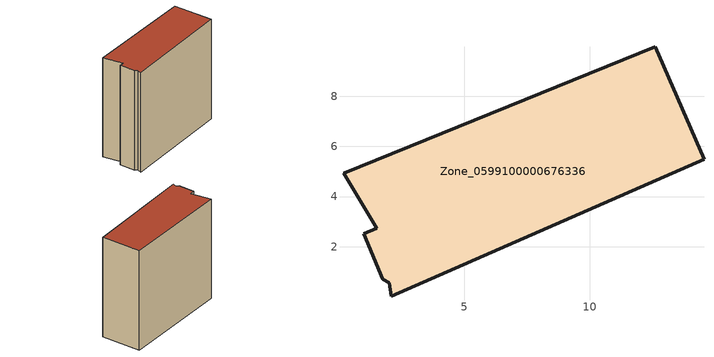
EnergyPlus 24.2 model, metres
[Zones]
Zone_0599100000676336
 floor ground (C_G): 12.62,9.97 14.56,5.48 2.09,0.03 2.01,0.57 1.73,0.71 0.98,2.52 1.5,2.74 0.17,4.93 z0
 wall outside (C_F): 14.56,5.48 12.62,9.97 0.17,4.93 1.5,2.74 0.98,2.52 1.73,0.71 2.01,0.57 2.09,0.03 14.56,5.48 z0:12.88
 roof outside (C_R): 0.98,2.52 1.73,0.71 2.01,0.57 2.09,0.03 14.56,5.48 12.62,9.97 0.17,4.93 1.5,2.74 z12.88
[BUILDING]
Pand.0599100000676336: North Axis=0; Terrain=City; Loads Convergence Tolerance Value=0.04; Temperature Convergence Tolerance Value=0.4; Solar Distribution=FullExterior; Maximum Number of Warmup Days=25; Minimum Number of Warmup Days=1
[Site:Location]
Rotterdam.The.Hague.AP_ZH_NLD Design_Conditions: Latitude=51.96; Longitude=4.45; Time Zone=1; Elevation=-4.5
[SITE:GROUNDTEMPERATURE:BUILDINGSURFACE]
18, 18, 18, 18, 18, 18, 18, 18, 18, 18, 18, 18
[MATERIAL] Thermal Absorptance=0.9; Solar Absorptance=0.7; Visible Absorptance=0.7
Name | Roughness | Thickness | Conductivity | Density | Specific Heat
G.TI.1946 | MediumSmooth | 0.15 | 1 | 540 | 1210
F.TI.1946 | Rough | 0.3 | 0.857143 | 1920 | 840
R.TI.1946 | MediumRough | 0.2 | 0.1 | 1500 | 1000
[CONSTRUCTION]
C_G: G.TI.1946
C_F: F.TI.1946
C_R: R.TI.1946
[ZONE]
Zone_0599100000676336: Type=1; Multiplier=1; Ceiling Height=Autocalculate; Volume=Autocalculate; Floor Area=autocalculate; Part of Total Floor Area=Yes
[ZONEINFILTRATION:DESIGNFLOWRATE]
Infil_Zone_0599100000676336: Zone or ZoneList or Space or SpaceList=Zone_0599100000676336; Schedule=AlwaysOn; Design Flow Rate Calculation Method=Flow/Area; Flow Rate per Floor Area=0.003; Constant Term Coefficient=1; Temperature Term Coefficient=0; Velocity Term Coefficient=0; Velocity Squared Term Coefficient=0
[HVACTEMPLATE:ZONE:IDEALLOADSAIRSYSTEM]
Zone_0599100000676336: Maximum Heating Supply Air Temperature=50; Minimum Cooling Supply Air Temperature=13; Maximum Heating Supply Air Humidity Ratio=0.0156; Minimum Cooling Supply Air Humidity Ratio=0.0077; Heating Limit=NoLimit; Cooling Limit=NoLimit; Dehumidification Control Type=ConstantSensibleHeatRatio; Cooling Sensible Heat Ratio=0.7; Dehumidification Setpoint=60; Humidification Control Type=None; Humidification Setpoint=30; Outdoor Air Method=None; Outdoor Air Flow Rate per Person=0.00944; Outdoor Air Flow Rate per Zone Floor Area=0; Outdoor Air Flow Rate per Zone=0; Demand Controlled Ventilation Type=None; Outdoor Air Economizer Type=NoEconomizer; Heat Recovery Type=None; Sensible Heat Recovery Effectiveness=0.7; Latent Heat Recovery Effectiveness=0.65
[ZONECONTROL:THERMOSTAT]
ThermostatControl_Zone_0599100000676336: Zone or ZoneList=Zone_0599100000676336; Control Type Schedule=DualSetpointControlType; Control 1=Thermostat_Zone_0599100000676336; Temperature Difference Between Cutout And Setpoint=0
[THERMOSTATSETPOINT:DUALSETPOINT]
Thermostat_Zone_0599100000676336: Heating Setpoint Temperature Schedule=HeatingSetpoint_Zone_0599100000676336; Cooling Setpoint Temperature Schedule=CoolingSetpoint_Zone_0599100000676336
[SCHEDULE:COMPACT]
HeatingSetpoint_Zone_0599100000676336: Through: 12/31, For: AllDays, Until: 24:00, 21
CoolingSetpoint_Zone_0599100000676336: Through: 12/31, For: AllDays, Until: 24:00, 24
DualSetpointControlType: Through: 12/31, For: AllDays, Until: 24:00, 4
AlwaysOn: Through: 12/31, For: AllDays, Until: 24:00, 1
